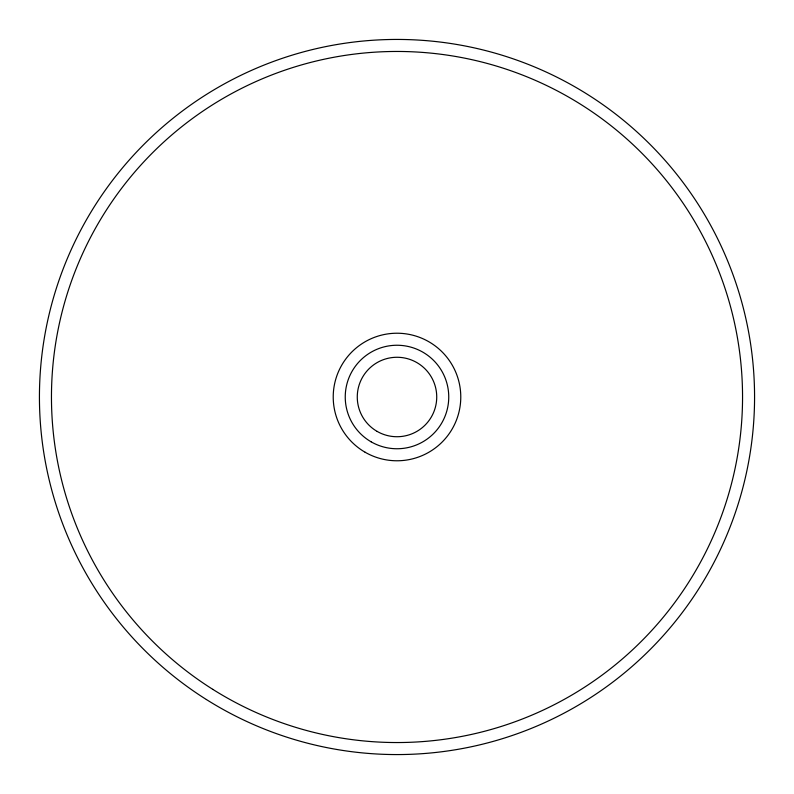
<?xml version="1.0" encoding="UTF-8"?>
<svg xmlns="http://www.w3.org/2000/svg" width="794" height="794" viewBox="0 0 794 794"><rect width="100%" height="100%" fill="white"/><g stroke="black" fill="none" stroke-linecap="round" stroke-linejoin="round"><path stroke-width="1.19" d="M206.38 699.524A357.568 357.568 0 0 0 754.3 410.816A357.568 357.568 0 0 0 230.32 80.66A357.568 357.568 0 0 0 206.38 699.524M212.792 689.351A345.549 345.549 0 0 0 742.291 410.349A345.549 345.549 0 0 0 235.917 91.3A345.549 345.549 0 0 0 212.792 689.351M365.111 452.233A63.778 63.778 0 0 0 460.778 397A63.778 63.778 0 0 0 365.111 341.767A63.778 63.778 0 0 0 365.111 452.233M377.14 431.41A39.73 39.73 0 0 0 436.73 397A39.73 39.73 0 0 0 377.14 362.59A39.73 39.73 0 0 0 377.14 431.41M371.126 441.821A51.749 51.749 0 0 0 448.749 397A51.749 51.749 0 0 0 371.126 352.179A51.749 51.749 0 0 0 371.126 441.821"/></g></svg>
